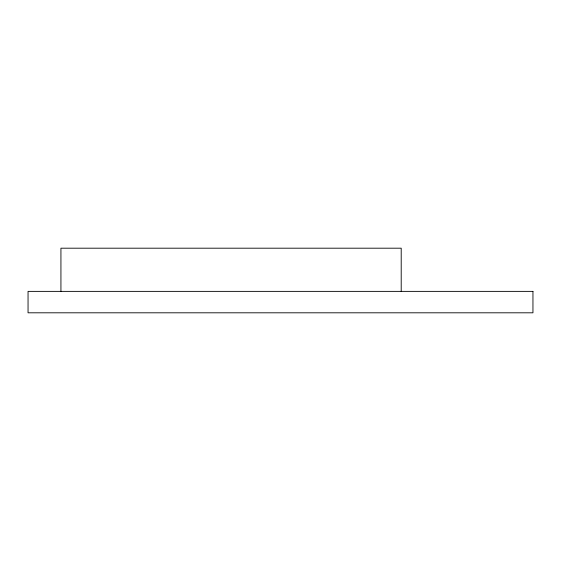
<?xml version="1.0" encoding="UTF-8"?>
<svg xmlns="http://www.w3.org/2000/svg" width="561" height="561" viewBox="0 0 561 561"><rect width="100%" height="100%" fill="white"/><g stroke="black" fill="none" stroke-linecap="round" stroke-linejoin="round"><path stroke-width="0.84" d="M401.206 291.376L401.206 248.193L60.932 248.193L60.932 291.376M532.95 291.376L28.05 291.376L28.05 312.807L532.95 312.807L532.95 291.376"/></g></svg>
